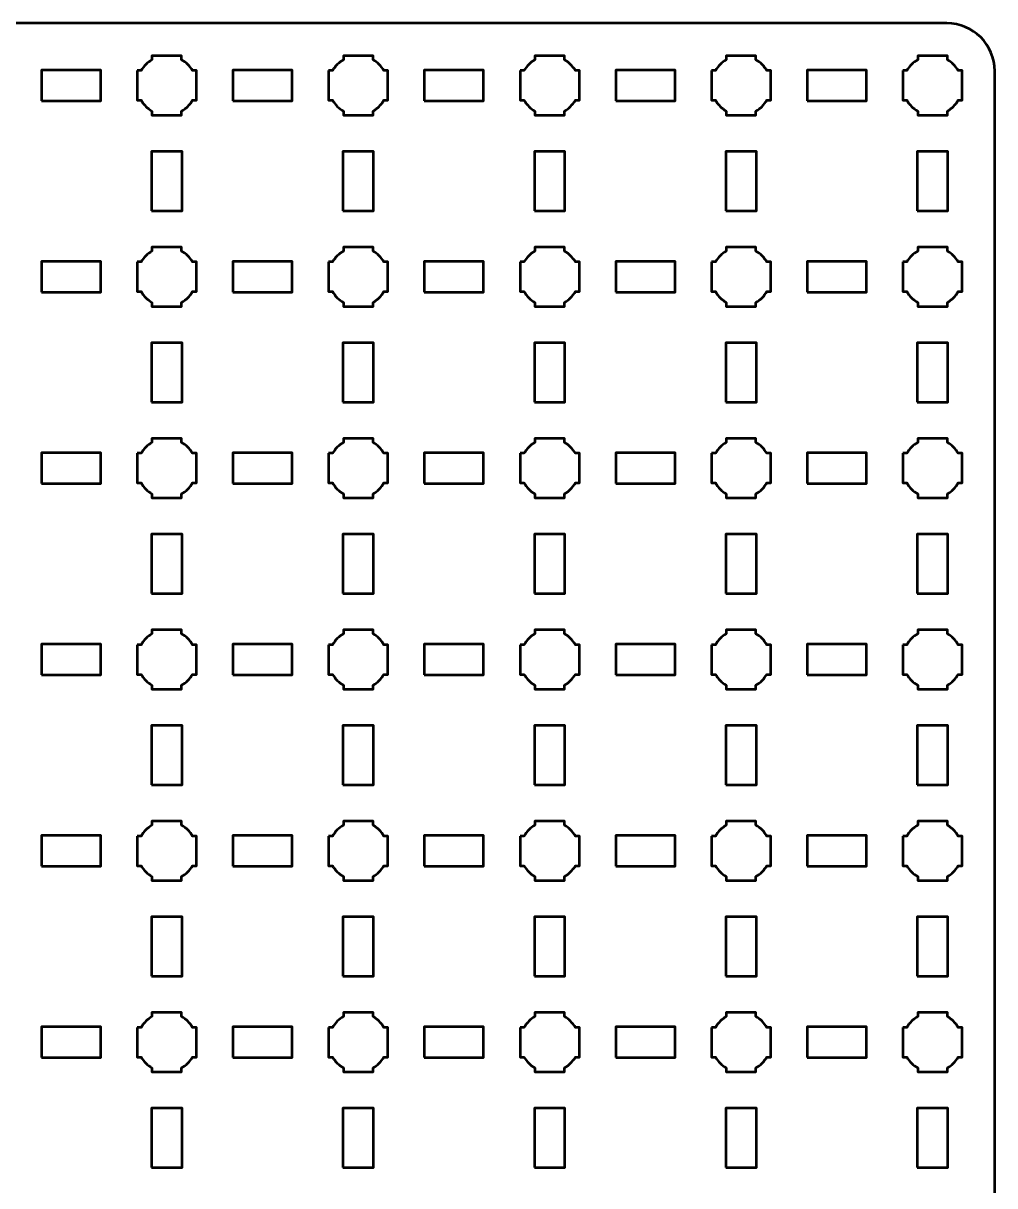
# Model space of a CAD drawing. Header units: centimetres. Extents: x -30.1 to 9.2, y -39.5 to 9.8.
# Drawn here: x -1 to 9.15, y -2.35 to 9.8 of the extents above; entities that cross this region are included whole.
import ezdxf

# ---------------------------------------------------------------- set-up
doc = ezdxf.new("R2010")
doc.units = ezdxf.units.CM
doc.header["$MEASUREMENT"] = 0
doc.layers.add('Layer 1', color=7, linetype='Continuous')

msp = doc.modelspace()

# ---------------------------------------------------------------- linework, layer by layer
at = {"layer": 'Layer 1', "color": 250, "lineweight": 53}
for points in [[(-0.81, 8.99), (-0.19, 8.99), (-0.19, 9.31), (-0.81, 9.31), (-0.81, 8.99)], [(1.19, 8.99), (1.81, 8.99), (1.81, 9.31), (1.19, 9.31), (1.19, 8.99)], [(3.19, 8.99), (3.81, 8.99), (3.81, 9.31), (3.19, 9.31), (3.19, 8.99)], [(5.19, 8.99), (5.81, 8.99), (5.81, 9.31), (5.19, 9.31), (5.19, 8.99)], [(7.19, 8.99), (7.81, 8.99), (7.81, 9.31), (7.19, 9.31), (7.19, 8.99)], [(0.34, 7.84), (0.66, 7.84), (0.66, 8.46), (0.34, 8.46), (0.34, 7.84)], [(2.34, 7.84), (2.66, 7.84), (2.66, 8.46), (2.34, 8.46), (2.34, 7.84)], [(4.34, 7.84), (4.66, 7.84), (4.66, 8.46), (4.34, 8.46), (4.34, 7.84)], [(6.34, 7.84), (6.66, 7.84), (6.66, 8.46), (6.34, 8.46), (6.34, 7.84)], [(8.34, 7.84), (8.66, 7.84), (8.66, 8.46), (8.34, 8.46), (8.34, 7.84)], [(-0.81, 6.99), (-0.19, 6.99), (-0.19, 7.31), (-0.81, 7.31), (-0.81, 6.99)], [(1.19, 6.99), (1.81, 6.99), (1.81, 7.31), (1.19, 7.31), (1.19, 6.99)], [(3.19, 6.99), (3.81, 6.99), (3.81, 7.31), (3.19, 7.31), (3.19, 6.99)], [(5.19, 6.99), (5.81, 6.99), (5.81, 7.31), (5.19, 7.31), (5.19, 6.99)], [(7.19, 6.99), (7.81, 6.99), (7.81, 7.31), (7.19, 7.31), (7.19, 6.99)], [(0.34, 5.84), (0.66, 5.84), (0.66, 6.46), (0.34, 6.46), (0.34, 5.84)], [(2.34, 5.84), (2.66, 5.84), (2.66, 6.46), (2.34, 6.46), (2.34, 5.84)], [(4.34, 5.84), (4.66, 5.84), (4.66, 6.46), (4.34, 6.46), (4.34, 5.84)], [(6.34, 5.84), (6.66, 5.84), (6.66, 6.46), (6.34, 6.46), (6.34, 5.84)], [(8.34, 5.84), (8.66, 5.84), (8.66, 6.46), (8.34, 6.46), (8.34, 5.84)], [(-0.81, 4.99), (-0.19, 4.99), (-0.19, 5.31), (-0.81, 5.31), (-0.81, 4.99)], [(1.19, 4.99), (1.81, 4.99), (1.81, 5.31), (1.19, 5.31), (1.19, 4.99)], [(3.19, 4.99), (3.81, 4.99), (3.81, 5.31), (3.19, 5.31), (3.19, 4.99)], [(5.19, 4.99), (5.81, 4.99), (5.81, 5.31), (5.19, 5.31), (5.19, 4.99)], [(7.19, 4.99), (7.81, 4.99), (7.81, 5.31), (7.19, 5.31), (7.19, 4.99)], [(0.34, 3.84), (0.66, 3.84), (0.66, 4.46), (0.34, 4.46), (0.34, 3.84)], [(2.34, 3.84), (2.66, 3.84), (2.66, 4.46), (2.34, 4.46), (2.34, 3.84)], [(4.34, 3.84), (4.66, 3.84), (4.66, 4.46), (4.34, 4.46), (4.34, 3.84)], [(6.34, 3.84), (6.66, 3.84), (6.66, 4.46), (6.34, 4.46), (6.34, 3.84)], [(8.34, 3.84), (8.66, 3.84), (8.66, 4.46), (8.34, 4.46), (8.34, 3.84)], [(-0.81, 2.99), (-0.19, 2.99), (-0.19, 3.31), (-0.81, 3.31), (-0.81, 2.99)], [(1.19, 2.99), (1.81, 2.99), (1.81, 3.31), (1.19, 3.31), (1.19, 2.99)], [(3.19, 2.99), (3.81, 2.99), (3.81, 3.31), (3.19, 3.31), (3.19, 2.99)], [(5.19, 2.99), (5.81, 2.99), (5.81, 3.31), (5.19, 3.31), (5.19, 2.99)], [(7.19, 2.99), (7.81, 2.99), (7.81, 3.31), (7.19, 3.31), (7.19, 2.99)], [(0.34, 1.84), (0.66, 1.84), (0.66, 2.46), (0.34, 2.46), (0.34, 1.84)], [(2.34, 1.84), (2.66, 1.84), (2.66, 2.46), (2.34, 2.46), (2.34, 1.84)], [(4.34, 1.84), (4.66, 1.84), (4.66, 2.46), (4.34, 2.46), (4.34, 1.84)], [(6.34, 1.84), (6.66, 1.84), (6.66, 2.46), (6.34, 2.46), (6.34, 1.84)], [(8.34, 1.84), (8.66, 1.84), (8.66, 2.46), (8.34, 2.46), (8.34, 1.84)], [(-0.81, 0.99), (-0.19, 0.99), (-0.19, 1.31), (-0.81, 1.31), (-0.81, 0.99)], [(1.19, 0.99), (1.81, 0.99), (1.81, 1.31), (1.19, 1.31), (1.19, 0.99)], [(3.19, 0.99), (3.81, 0.99), (3.81, 1.31), (3.19, 1.31), (3.19, 0.99)], [(5.19, 0.99), (5.81, 0.99), (5.81, 1.31), (5.19, 1.31), (5.19, 0.99)], [(7.19, 0.99), (7.81, 0.99), (7.81, 1.31), (7.19, 1.31), (7.19, 0.99)], [(0.34, -0.16), (0.66, -0.16), (0.66, 0.46), (0.34, 0.46), (0.34, -0.16)], [(2.34, -0.16), (2.66, -0.16), (2.66, 0.46), (2.34, 0.46), (2.34, -0.16)], [(4.34, -0.16), (4.66, -0.16), (4.66, 0.46), (4.34, 0.46), (4.34, -0.16)], [(6.34, -0.16), (6.66, -0.16), (6.66, 0.46), (6.34, 0.46), (6.34, -0.16)], [(8.34, -0.16), (8.66, -0.16), (8.66, 0.46), (8.34, 0.46), (8.34, -0.16)], [(-0.81, -1.01), (-0.19, -1.01), (-0.19, -0.69), (-0.81, -0.69), (-0.81, -1.01)], [(1.19, -1.01), (1.81, -1.01), (1.81, -0.69), (1.19, -0.69), (1.19, -1.01)], [(3.19, -1.01), (3.81, -1.01), (3.81, -0.69), (3.19, -0.69), (3.19, -1.01)], [(5.19, -1.01), (5.81, -1.01), (5.81, -0.69), (5.19, -0.69), (5.19, -1.01)], [(7.19, -1.01), (7.81, -1.01), (7.81, -0.69), (7.19, -0.69), (7.19, -1.01)], [(0.34, -2.16), (0.66, -2.16), (0.66, -1.54), (0.34, -1.54), (0.34, -2.16)], [(2.34, -2.16), (2.66, -2.16), (2.66, -1.54), (2.34, -1.54), (2.34, -2.16)], [(4.34, -2.16), (4.66, -2.16), (4.66, -1.54), (4.34, -1.54), (4.34, -2.16)], [(6.34, -2.16), (6.66, -2.16), (6.66, -1.54), (6.34, -1.54), (6.34, -2.16)], [(8.34, -2.16), (8.66, -2.16), (8.66, -1.54), (8.34, -1.54), (8.34, -2.16)]]:
    msp.add_lwpolyline(points, close=True, dxfattribs=at)
msp.add_open_spline([(-30.15, -39), (-30.15, -39), (-30.15, 9.3), (-30.15, 9.3), (-30.15, 9.3), (-30.15, 9.57609), (-29.92609, 9.8), (-29.65, 9.8), (-29.65, 9.8), (-29.65, 9.8), (8.65, 9.8), (8.65, 9.8), (8.65, 9.8), (8.92609, 9.8), (9.15, 9.57609), (9.15, 9.3), (9.15, 9.3), (9.15, 9.3), (9.15, -39), (9.15, -39), (9.15, -39), (9.15, -39.27609), (8.92609, -39.5), (8.65, -39.5), (8.65, -39.5), (8.65, -39.5), (-29.65, -39.5), (-29.65, -39.5), (-29.65, -39.5), (-29.92609, -39.5), (-30.15, -39.27609), (-30.15, -39)], degree=3, knots=[0, 0, 0, 0, 0.125, 0.125, 0.125, 0.125, 0.25, 0.25, 0.25, 0.25, 0.375, 0.375, 0.375, 0.375, 0.5, 0.5, 0.5, 0.5, 0.625, 0.625, 0.625, 0.625, 0.75, 0.75, 0.75, 0.75, 0.875, 0.875, 0.875, 0.875, 1, 1, 1, 1], dxfattribs=at)
at = {"layer": 'Layer 1', "lineweight": 53}
for points in [[(0.19, 9.305), (0.19, 9.305), (0.23149, 9.305), (0.23149, 9.305), (0.23149, 9.305), (0.25872, 9.35205), (0.29795, 9.39128), (0.345, 9.41851), (0.345, 9.41851), (0.345, 9.41851), (0.345, 9.46), (0.345, 9.46), (0.345, 9.46), (0.345, 9.46), (0.5, 9.46), (0.5, 9.46), (0.5, 9.46), (0.5, 9.46), (0.655, 9.46), (0.655, 9.46), (0.655, 9.46), (0.655, 9.46), (0.655, 9.41851), (0.655, 9.41851), (0.655, 9.41851), (0.70205, 9.39128), (0.74128, 9.35205), (0.76851, 9.305), (0.76851, 9.305), (0.76851, 9.305), (0.81, 9.305), (0.81, 9.305), (0.81, 9.305), (0.81, 9.305), (0.81, 9.15), (0.81, 9.15), (0.81, 9.15), (0.81, 9.15), (0.81, 8.995), (0.81, 8.995), (0.81, 8.995), (0.81, 8.995), (0.76851, 8.995), (0.76851, 8.995), (0.76851, 8.995), (0.74128, 8.94795), (0.70205, 8.90872), (0.655, 8.88149), (0.655, 8.88149), (0.655, 8.88149), (0.655, 8.84), (0.655, 8.84), (0.655, 8.84), (0.655, 8.84), (0.5, 8.84), (0.5, 8.84), (0.5, 8.84), (0.5, 8.84), (0.345, 8.84), (0.345, 8.84), (0.345, 8.84), (0.345, 8.84), (0.345, 8.88149), (0.345, 8.88149), (0.345, 8.88149), (0.29795, 8.90872), (0.25872, 8.94795), (0.23149, 8.995), (0.23149, 8.995), (0.23149, 8.995), (0.19, 8.995), (0.19, 8.995), (0.19, 8.995), (0.19, 8.995), (0.19, 9.15), (0.19, 9.15), (0.19, 9.15), (0.19, 9.15), (0.19, 9.305), (0.19, 9.305)], [(2.19, 9.305), (2.19, 9.305), (2.23149, 9.305), (2.23149, 9.305), (2.23149, 9.305), (2.25872, 9.35205), (2.29795, 9.39128), (2.345, 9.41851), (2.345, 9.41851), (2.345, 9.41851), (2.345, 9.46), (2.345, 9.46), (2.345, 9.46), (2.345, 9.46), (2.5, 9.46), (2.5, 9.46), (2.5, 9.46), (2.5, 9.46), (2.655, 9.46), (2.655, 9.46), (2.655, 9.46), (2.655, 9.46), (2.655, 9.41851), (2.655, 9.41851), (2.655, 9.41851), (2.70205, 9.39128), (2.74128, 9.35205), (2.76851, 9.305), (2.76851, 9.305), (2.76851, 9.305), (2.81, 9.305), (2.81, 9.305), (2.81, 9.305), (2.81, 9.305), (2.81, 9.15), (2.81, 9.15), (2.81, 9.15), (2.81, 9.15), (2.81, 8.995), (2.81, 8.995), (2.81, 8.995), (2.81, 8.995), (2.76851, 8.995), (2.76851, 8.995), (2.76851, 8.995), (2.74128, 8.94795), (2.70205, 8.90872), (2.655, 8.88149), (2.655, 8.88149), (2.655, 8.88149), (2.655, 8.84), (2.655, 8.84), (2.655, 8.84), (2.655, 8.84), (2.5, 8.84), (2.5, 8.84), (2.5, 8.84), (2.5, 8.84), (2.345, 8.84), (2.345, 8.84), (2.345, 8.84), (2.345, 8.84), (2.345, 8.88149), (2.345, 8.88149), (2.345, 8.88149), (2.29795, 8.90872), (2.25872, 8.94795), (2.23149, 8.995), (2.23149, 8.995), (2.23149, 8.995), (2.19, 8.995), (2.19, 8.995), (2.19, 8.995), (2.19, 8.995), (2.19, 9.15), (2.19, 9.15), (2.19, 9.15), (2.19, 9.15), (2.19, 9.305), (2.19, 9.305)], [(4.19, 9.305), (4.19, 9.305), (4.23149, 9.305), (4.23149, 9.305), (4.23149, 9.305), (4.25872, 9.35205), (4.29795, 9.39128), (4.345, 9.41851), (4.345, 9.41851), (4.345, 9.41851), (4.345, 9.46), (4.345, 9.46), (4.345, 9.46), (4.345, 9.46), (4.5, 9.46), (4.5, 9.46), (4.5, 9.46), (4.5, 9.46), (4.655, 9.46), (4.655, 9.46), (4.655, 9.46), (4.655, 9.46), (4.655, 9.41851), (4.655, 9.41851), (4.655, 9.41851), (4.70205, 9.39128), (4.74128, 9.35205), (4.76851, 9.305), (4.76851, 9.305), (4.76851, 9.305), (4.81, 9.305), (4.81, 9.305), (4.81, 9.305), (4.81, 9.305), (4.81, 9.15), (4.81, 9.15), (4.81, 9.15), (4.81, 9.15), (4.81, 8.995), (4.81, 8.995), (4.81, 8.995), (4.81, 8.995), (4.76851, 8.995), (4.76851, 8.995), (4.76851, 8.995), (4.74128, 8.94795), (4.70205, 8.90872), (4.655, 8.88149), (4.655, 8.88149), (4.655, 8.88149), (4.655, 8.84), (4.655, 8.84), (4.655, 8.84), (4.655, 8.84), (4.5, 8.84), (4.5, 8.84), (4.5, 8.84), (4.5, 8.84), (4.345, 8.84), (4.345, 8.84), (4.345, 8.84), (4.345, 8.84), (4.345, 8.88149), (4.345, 8.88149), (4.345, 8.88149), (4.29795, 8.90872), (4.25872, 8.94795), (4.23149, 8.995), (4.23149, 8.995), (4.23149, 8.995), (4.19, 8.995), (4.19, 8.995), (4.19, 8.995), (4.19, 8.995), (4.19, 9.15), (4.19, 9.15), (4.19, 9.15), (4.19, 9.15), (4.19, 9.305), (4.19, 9.305)], [(6.19, 9.305), (6.19, 9.305), (6.23149, 9.305), (6.23149, 9.305), (6.23149, 9.305), (6.25872, 9.35205), (6.29795, 9.39128), (6.345, 9.41851), (6.345, 9.41851), (6.345, 9.41851), (6.345, 9.46), (6.345, 9.46), (6.345, 9.46), (6.345, 9.46), (6.5, 9.46), (6.5, 9.46), (6.5, 9.46), (6.5, 9.46), (6.655, 9.46), (6.655, 9.46), (6.655, 9.46), (6.655, 9.46), (6.655, 9.41851), (6.655, 9.41851), (6.655, 9.41851), (6.70205, 9.39128), (6.74128, 9.35205), (6.76851, 9.305), (6.76851, 9.305), (6.76851, 9.305), (6.81, 9.305), (6.81, 9.305), (6.81, 9.305), (6.81, 9.305), (6.81, 9.15), (6.81, 9.15), (6.81, 9.15), (6.81, 9.15), (6.81, 8.995), (6.81, 8.995), (6.81, 8.995), (6.81, 8.995), (6.76851, 8.995), (6.76851, 8.995), (6.76851, 8.995), (6.74128, 8.94795), (6.70205, 8.90872), (6.655, 8.88149), (6.655, 8.88149), (6.655, 8.88149), (6.655, 8.84), (6.655, 8.84), (6.655, 8.84), (6.655, 8.84), (6.5, 8.84), (6.5, 8.84), (6.5, 8.84), (6.5, 8.84), (6.345, 8.84), (6.345, 8.84), (6.345, 8.84), (6.345, 8.84), (6.345, 8.88149), (6.345, 8.88149), (6.345, 8.88149), (6.29795, 8.90872), (6.25872, 8.94795), (6.23149, 8.995), (6.23149, 8.995), (6.23149, 8.995), (6.19, 8.995), (6.19, 8.995), (6.19, 8.995), (6.19, 8.995), (6.19, 9.15), (6.19, 9.15), (6.19, 9.15), (6.19, 9.15), (6.19, 9.305), (6.19, 9.305)], [(8.19, 9.305), (8.19, 9.305), (8.23149, 9.305), (8.23149, 9.305), (8.23149, 9.305), (8.25872, 9.35205), (8.29795, 9.39128), (8.345, 9.41851), (8.345, 9.41851), (8.345, 9.41851), (8.345, 9.46), (8.345, 9.46), (8.345, 9.46), (8.345, 9.46), (8.5, 9.46), (8.5, 9.46), (8.5, 9.46), (8.5, 9.46), (8.655, 9.46), (8.655, 9.46), (8.655, 9.46), (8.655, 9.46), (8.655, 9.41851), (8.655, 9.41851), (8.655, 9.41851), (8.70205, 9.39128), (8.74128, 9.35205), (8.76851, 9.305), (8.76851, 9.305), (8.76851, 9.305), (8.81, 9.305), (8.81, 9.305), (8.81, 9.305), (8.81, 9.305), (8.81, 9.15), (8.81, 9.15), (8.81, 9.15), (8.81, 9.15), (8.81, 8.995), (8.81, 8.995), (8.81, 8.995), (8.81, 8.995), (8.76851, 8.995), (8.76851, 8.995), (8.76851, 8.995), (8.74128, 8.94795), (8.70205, 8.90872), (8.655, 8.88149), (8.655, 8.88149), (8.655, 8.88149), (8.655, 8.84), (8.655, 8.84), (8.655, 8.84), (8.655, 8.84), (8.5, 8.84), (8.5, 8.84), (8.5, 8.84), (8.5, 8.84), (8.345, 8.84), (8.345, 8.84), (8.345, 8.84), (8.345, 8.84), (8.345, 8.88149), (8.345, 8.88149), (8.345, 8.88149), (8.29795, 8.90872), (8.25872, 8.94795), (8.23149, 8.995), (8.23149, 8.995), (8.23149, 8.995), (8.19, 8.995), (8.19, 8.995), (8.19, 8.995), (8.19, 8.995), (8.19, 9.15), (8.19, 9.15), (8.19, 9.15), (8.19, 9.15), (8.19, 9.305), (8.19, 9.305)], [(0.19, 7.305), (0.19, 7.305), (0.23149, 7.305), (0.23149, 7.305), (0.23149, 7.305), (0.25872, 7.35205), (0.29795, 7.39128), (0.345, 7.41851), (0.345, 7.41851), (0.345, 7.41851), (0.345, 7.46), (0.345, 7.46), (0.345, 7.46), (0.345, 7.46), (0.5, 7.46), (0.5, 7.46), (0.5, 7.46), (0.5, 7.46), (0.655, 7.46), (0.655, 7.46), (0.655, 7.46), (0.655, 7.46), (0.655, 7.41851), (0.655, 7.41851), (0.655, 7.41851), (0.70205, 7.39128), (0.74128, 7.35205), (0.76851, 7.305), (0.76851, 7.305), (0.76851, 7.305), (0.81, 7.305), (0.81, 7.305), (0.81, 7.305), (0.81, 7.305), (0.81, 7.15), (0.81, 7.15), (0.81, 7.15), (0.81, 7.15), (0.81, 6.995), (0.81, 6.995), (0.81, 6.995), (0.81, 6.995), (0.76851, 6.995), (0.76851, 6.995), (0.76851, 6.995), (0.74128, 6.94795), (0.70205, 6.90872), (0.655, 6.88149), (0.655, 6.88149), (0.655, 6.88149), (0.655, 6.84), (0.655, 6.84), (0.655, 6.84), (0.655, 6.84), (0.5, 6.84), (0.5, 6.84), (0.5, 6.84), (0.5, 6.84), (0.345, 6.84), (0.345, 6.84), (0.345, 6.84), (0.345, 6.84), (0.345, 6.88149), (0.345, 6.88149), (0.345, 6.88149), (0.29795, 6.90872), (0.25872, 6.94795), (0.23149, 6.995), (0.23149, 6.995), (0.23149, 6.995), (0.19, 6.995), (0.19, 6.995), (0.19, 6.995), (0.19, 6.995), (0.19, 7.15), (0.19, 7.15), (0.19, 7.15), (0.19, 7.15), (0.19, 7.305), (0.19, 7.305)], [(2.19, 7.305), (2.19, 7.305), (2.23149, 7.305), (2.23149, 7.305), (2.23149, 7.305), (2.25872, 7.35205), (2.29795, 7.39128), (2.345, 7.41851), (2.345, 7.41851), (2.345, 7.41851), (2.345, 7.46), (2.345, 7.46), (2.345, 7.46), (2.345, 7.46), (2.5, 7.46), (2.5, 7.46), (2.5, 7.46), (2.5, 7.46), (2.655, 7.46), (2.655, 7.46), (2.655, 7.46), (2.655, 7.46), (2.655, 7.41851), (2.655, 7.41851), (2.655, 7.41851), (2.70205, 7.39128), (2.74128, 7.35205), (2.76851, 7.305), (2.76851, 7.305), (2.76851, 7.305), (2.81, 7.305), (2.81, 7.305), (2.81, 7.305), (2.81, 7.305), (2.81, 7.15), (2.81, 7.15), (2.81, 7.15), (2.81, 7.15), (2.81, 6.995), (2.81, 6.995), (2.81, 6.995), (2.81, 6.995), (2.76851, 6.995), (2.76851, 6.995), (2.76851, 6.995), (2.74128, 6.94795), (2.70205, 6.90872), (2.655, 6.88149), (2.655, 6.88149), (2.655, 6.88149), (2.655, 6.84), (2.655, 6.84), (2.655, 6.84), (2.655, 6.84), (2.5, 6.84), (2.5, 6.84), (2.5, 6.84), (2.5, 6.84), (2.345, 6.84), (2.345, 6.84), (2.345, 6.84), (2.345, 6.84), (2.345, 6.88149), (2.345, 6.88149), (2.345, 6.88149), (2.29795, 6.90872), (2.25872, 6.94795), (2.23149, 6.995), (2.23149, 6.995), (2.23149, 6.995), (2.19, 6.995), (2.19, 6.995), (2.19, 6.995), (2.19, 6.995), (2.19, 7.15), (2.19, 7.15), (2.19, 7.15), (2.19, 7.15), (2.19, 7.305), (2.19, 7.305)], [(4.19, 7.305), (4.19, 7.305), (4.23149, 7.305), (4.23149, 7.305), (4.23149, 7.305), (4.25872, 7.35205), (4.29795, 7.39128), (4.345, 7.41851), (4.345, 7.41851), (4.345, 7.41851), (4.345, 7.46), (4.345, 7.46), (4.345, 7.46), (4.345, 7.46), (4.5, 7.46), (4.5, 7.46), (4.5, 7.46), (4.5, 7.46), (4.655, 7.46), (4.655, 7.46), (4.655, 7.46), (4.655, 7.46), (4.655, 7.41851), (4.655, 7.41851), (4.655, 7.41851), (4.70205, 7.39128), (4.74128, 7.35205), (4.76851, 7.305), (4.76851, 7.305), (4.76851, 7.305), (4.81, 7.305), (4.81, 7.305), (4.81, 7.305), (4.81, 7.305), (4.81, 7.15), (4.81, 7.15), (4.81, 7.15), (4.81, 7.15), (4.81, 6.995), (4.81, 6.995), (4.81, 6.995), (4.81, 6.995), (4.76851, 6.995), (4.76851, 6.995), (4.76851, 6.995), (4.74128, 6.94795), (4.70205, 6.90872), (4.655, 6.88149), (4.655, 6.88149), (4.655, 6.88149), (4.655, 6.84), (4.655, 6.84), (4.655, 6.84), (4.655, 6.84), (4.5, 6.84), (4.5, 6.84), (4.5, 6.84), (4.5, 6.84), (4.345, 6.84), (4.345, 6.84), (4.345, 6.84), (4.345, 6.84), (4.345, 6.88149), (4.345, 6.88149), (4.345, 6.88149), (4.29795, 6.90872), (4.25872, 6.94795), (4.23149, 6.995), (4.23149, 6.995), (4.23149, 6.995), (4.19, 6.995), (4.19, 6.995), (4.19, 6.995), (4.19, 6.995), (4.19, 7.15), (4.19, 7.15), (4.19, 7.15), (4.19, 7.15), (4.19, 7.305), (4.19, 7.305)], [(6.19, 7.305), (6.19, 7.305), (6.23149, 7.305), (6.23149, 7.305), (6.23149, 7.305), (6.25872, 7.35205), (6.29795, 7.39128), (6.345, 7.41851), (6.345, 7.41851), (6.345, 7.41851), (6.345, 7.46), (6.345, 7.46), (6.345, 7.46), (6.345, 7.46), (6.5, 7.46), (6.5, 7.46), (6.5, 7.46), (6.5, 7.46), (6.655, 7.46), (6.655, 7.46), (6.655, 7.46), (6.655, 7.46), (6.655, 7.41851), (6.655, 7.41851), (6.655, 7.41851), (6.70205, 7.39128), (6.74128, 7.35205), (6.76851, 7.305), (6.76851, 7.305), (6.76851, 7.305), (6.81, 7.305), (6.81, 7.305), (6.81, 7.305), (6.81, 7.305), (6.81, 7.15), (6.81, 7.15), (6.81, 7.15), (6.81, 7.15), (6.81, 6.995), (6.81, 6.995), (6.81, 6.995), (6.81, 6.995), (6.76851, 6.995), (6.76851, 6.995), (6.76851, 6.995), (6.74128, 6.94795), (6.70205, 6.90872), (6.655, 6.88149), (6.655, 6.88149), (6.655, 6.88149), (6.655, 6.84), (6.655, 6.84), (6.655, 6.84), (6.655, 6.84), (6.5, 6.84), (6.5, 6.84), (6.5, 6.84), (6.5, 6.84), (6.345, 6.84), (6.345, 6.84), (6.345, 6.84), (6.345, 6.84), (6.345, 6.88149), (6.345, 6.88149), (6.345, 6.88149), (6.29795, 6.90872), (6.25872, 6.94795), (6.23149, 6.995), (6.23149, 6.995), (6.23149, 6.995), (6.19, 6.995), (6.19, 6.995), (6.19, 6.995), (6.19, 6.995), (6.19, 7.15), (6.19, 7.15), (6.19, 7.15), (6.19, 7.15), (6.19, 7.305), (6.19, 7.305)], [(8.19, 7.305), (8.19, 7.305), (8.23149, 7.305), (8.23149, 7.305), (8.23149, 7.305), (8.25872, 7.35205), (8.29795, 7.39128), (8.345, 7.41851), (8.345, 7.41851), (8.345, 7.41851), (8.345, 7.46), (8.345, 7.46), (8.345, 7.46), (8.345, 7.46), (8.5, 7.46), (8.5, 7.46), (8.5, 7.46), (8.5, 7.46), (8.655, 7.46), (8.655, 7.46), (8.655, 7.46), (8.655, 7.46), (8.655, 7.41851), (8.655, 7.41851), (8.655, 7.41851), (8.70205, 7.39128), (8.74128, 7.35205), (8.76851, 7.305), (8.76851, 7.305), (8.76851, 7.305), (8.81, 7.305), (8.81, 7.305), (8.81, 7.305), (8.81, 7.305), (8.81, 7.15), (8.81, 7.15), (8.81, 7.15), (8.81, 7.15), (8.81, 6.995), (8.81, 6.995), (8.81, 6.995), (8.81, 6.995), (8.76851, 6.995), (8.76851, 6.995), (8.76851, 6.995), (8.74128, 6.94795), (8.70205, 6.90872), (8.655, 6.88149), (8.655, 6.88149), (8.655, 6.88149), (8.655, 6.84), (8.655, 6.84), (8.655, 6.84), (8.655, 6.84), (8.5, 6.84), (8.5, 6.84), (8.5, 6.84), (8.5, 6.84), (8.345, 6.84), (8.345, 6.84), (8.345, 6.84), (8.345, 6.84), (8.345, 6.88149), (8.345, 6.88149), (8.345, 6.88149), (8.29795, 6.90872), (8.25872, 6.94795), (8.23149, 6.995), (8.23149, 6.995), (8.23149, 6.995), (8.19, 6.995), (8.19, 6.995), (8.19, 6.995), (8.19, 6.995), (8.19, 7.15), (8.19, 7.15), (8.19, 7.15), (8.19, 7.15), (8.19, 7.305), (8.19, 7.305)], [(0.19, 5.305), (0.19, 5.305), (0.23149, 5.305), (0.23149, 5.305), (0.23149, 5.305), (0.25872, 5.35205), (0.29795, 5.39128), (0.345, 5.41851), (0.345, 5.41851), (0.345, 5.41851), (0.345, 5.46), (0.345, 5.46), (0.345, 5.46), (0.345, 5.46), (0.5, 5.46), (0.5, 5.46), (0.5, 5.46), (0.5, 5.46), (0.655, 5.46), (0.655, 5.46), (0.655, 5.46), (0.655, 5.46), (0.655, 5.41851), (0.655, 5.41851), (0.655, 5.41851), (0.70205, 5.39128), (0.74128, 5.35205), (0.76851, 5.305), (0.76851, 5.305), (0.76851, 5.305), (0.81, 5.305), (0.81, 5.305), (0.81, 5.305), (0.81, 5.305), (0.81, 5.15), (0.81, 5.15), (0.81, 5.15), (0.81, 5.15), (0.81, 4.995), (0.81, 4.995), (0.81, 4.995), (0.81, 4.995), (0.76851, 4.995), (0.76851, 4.995), (0.76851, 4.995), (0.74128, 4.94795), (0.70205, 4.90872), (0.655, 4.88149), (0.655, 4.88149), (0.655, 4.88149), (0.655, 4.84), (0.655, 4.84), (0.655, 4.84), (0.655, 4.84), (0.5, 4.84), (0.5, 4.84), (0.5, 4.84), (0.5, 4.84), (0.345, 4.84), (0.345, 4.84), (0.345, 4.84), (0.345, 4.84), (0.345, 4.88149), (0.345, 4.88149), (0.345, 4.88149), (0.29795, 4.90872), (0.25872, 4.94795), (0.23149, 4.995), (0.23149, 4.995), (0.23149, 4.995), (0.19, 4.995), (0.19, 4.995), (0.19, 4.995), (0.19, 4.995), (0.19, 5.15), (0.19, 5.15), (0.19, 5.15), (0.19, 5.15), (0.19, 5.305), (0.19, 5.305)], [(2.19, 5.305), (2.19, 5.305), (2.23149, 5.305), (2.23149, 5.305), (2.23149, 5.305), (2.25872, 5.35205), (2.29795, 5.39128), (2.345, 5.41851), (2.345, 5.41851), (2.345, 5.41851), (2.345, 5.46), (2.345, 5.46), (2.345, 5.46), (2.345, 5.46), (2.5, 5.46), (2.5, 5.46), (2.5, 5.46), (2.5, 5.46), (2.655, 5.46), (2.655, 5.46), (2.655, 5.46), (2.655, 5.46), (2.655, 5.41851), (2.655, 5.41851), (2.655, 5.41851), (2.70205, 5.39128), (2.74128, 5.35205), (2.76851, 5.305), (2.76851, 5.305), (2.76851, 5.305), (2.81, 5.305), (2.81, 5.305), (2.81, 5.305), (2.81, 5.305), (2.81, 5.15), (2.81, 5.15), (2.81, 5.15), (2.81, 5.15), (2.81, 4.995), (2.81, 4.995), (2.81, 4.995), (2.81, 4.995), (2.76851, 4.995), (2.76851, 4.995), (2.76851, 4.995), (2.74128, 4.94795), (2.70205, 4.90872), (2.655, 4.88149), (2.655, 4.88149), (2.655, 4.88149), (2.655, 4.84), (2.655, 4.84), (2.655, 4.84), (2.655, 4.84), (2.5, 4.84), (2.5, 4.84), (2.5, 4.84), (2.5, 4.84), (2.345, 4.84), (2.345, 4.84), (2.345, 4.84), (2.345, 4.84), (2.345, 4.88149), (2.345, 4.88149), (2.345, 4.88149), (2.29795, 4.90872), (2.25872, 4.94795), (2.23149, 4.995), (2.23149, 4.995), (2.23149, 4.995), (2.19, 4.995), (2.19, 4.995), (2.19, 4.995), (2.19, 4.995), (2.19, 5.15), (2.19, 5.15), (2.19, 5.15), (2.19, 5.15), (2.19, 5.305), (2.19, 5.305)], [(4.19, 5.305), (4.19, 5.305), (4.23149, 5.305), (4.23149, 5.305), (4.23149, 5.305), (4.25872, 5.35205), (4.29795, 5.39128), (4.345, 5.41851), (4.345, 5.41851), (4.345, 5.41851), (4.345, 5.46), (4.345, 5.46), (4.345, 5.46), (4.345, 5.46), (4.5, 5.46), (4.5, 5.46), (4.5, 5.46), (4.5, 5.46), (4.655, 5.46), (4.655, 5.46), (4.655, 5.46), (4.655, 5.46), (4.655, 5.41851), (4.655, 5.41851), (4.655, 5.41851), (4.70205, 5.39128), (4.74128, 5.35205), (4.76851, 5.305), (4.76851, 5.305), (4.76851, 5.305), (4.81, 5.305), (4.81, 5.305), (4.81, 5.305), (4.81, 5.305), (4.81, 5.15), (4.81, 5.15), (4.81, 5.15), (4.81, 5.15), (4.81, 4.995), (4.81, 4.995), (4.81, 4.995), (4.81, 4.995), (4.76851, 4.995), (4.76851, 4.995), (4.76851, 4.995), (4.74128, 4.94795), (4.70205, 4.90872), (4.655, 4.88149), (4.655, 4.88149), (4.655, 4.88149), (4.655, 4.84), (4.655, 4.84), (4.655, 4.84), (4.655, 4.84), (4.5, 4.84), (4.5, 4.84), (4.5, 4.84), (4.5, 4.84), (4.345, 4.84), (4.345, 4.84), (4.345, 4.84), (4.345, 4.84), (4.345, 4.88149), (4.345, 4.88149), (4.345, 4.88149), (4.29795, 4.90872), (4.25872, 4.94795), (4.23149, 4.995), (4.23149, 4.995), (4.23149, 4.995), (4.19, 4.995), (4.19, 4.995), (4.19, 4.995), (4.19, 4.995), (4.19, 5.15), (4.19, 5.15), (4.19, 5.15), (4.19, 5.15), (4.19, 5.305), (4.19, 5.305)], [(6.19, 5.305), (6.19, 5.305), (6.23149, 5.305), (6.23149, 5.305), (6.23149, 5.305), (6.25872, 5.35205), (6.29795, 5.39128), (6.345, 5.41851), (6.345, 5.41851), (6.345, 5.41851), (6.345, 5.46), (6.345, 5.46), (6.345, 5.46), (6.345, 5.46), (6.5, 5.46), (6.5, 5.46), (6.5, 5.46), (6.5, 5.46), (6.655, 5.46), (6.655, 5.46), (6.655, 5.46), (6.655, 5.46), (6.655, 5.41851), (6.655, 5.41851), (6.655, 5.41851), (6.70205, 5.39128), (6.74128, 5.35205), (6.76851, 5.305), (6.76851, 5.305), (6.76851, 5.305), (6.81, 5.305), (6.81, 5.305), (6.81, 5.305), (6.81, 5.305), (6.81, 5.15), (6.81, 5.15), (6.81, 5.15), (6.81, 5.15), (6.81, 4.995), (6.81, 4.995), (6.81, 4.995), (6.81, 4.995), (6.76851, 4.995), (6.76851, 4.995), (6.76851, 4.995), (6.74128, 4.94795), (6.70205, 4.90872), (6.655, 4.88149), (6.655, 4.88149), (6.655, 4.88149), (6.655, 4.84), (6.655, 4.84), (6.655, 4.84), (6.655, 4.84), (6.5, 4.84), (6.5, 4.84), (6.5, 4.84), (6.5, 4.84), (6.345, 4.84), (6.345, 4.84), (6.345, 4.84), (6.345, 4.84), (6.345, 4.88149), (6.345, 4.88149), (6.345, 4.88149), (6.29795, 4.90872), (6.25872, 4.94795), (6.23149, 4.995), (6.23149, 4.995), (6.23149, 4.995), (6.19, 4.995), (6.19, 4.995), (6.19, 4.995), (6.19, 4.995), (6.19, 5.15), (6.19, 5.15), (6.19, 5.15), (6.19, 5.15), (6.19, 5.305), (6.19, 5.305)], [(8.19, 5.305), (8.19, 5.305), (8.23149, 5.305), (8.23149, 5.305), (8.23149, 5.305), (8.25872, 5.35205), (8.29795, 5.39128), (8.345, 5.41851), (8.345, 5.41851), (8.345, 5.41851), (8.345, 5.46), (8.345, 5.46), (8.345, 5.46), (8.345, 5.46), (8.5, 5.46), (8.5, 5.46), (8.5, 5.46), (8.5, 5.46), (8.655, 5.46), (8.655, 5.46), (8.655, 5.46), (8.655, 5.46), (8.655, 5.41851), (8.655, 5.41851), (8.655, 5.41851), (8.70205, 5.39128), (8.74128, 5.35205), (8.76851, 5.305), (8.76851, 5.305), (8.76851, 5.305), (8.81, 5.305), (8.81, 5.305), (8.81, 5.305), (8.81, 5.305), (8.81, 5.15), (8.81, 5.15), (8.81, 5.15), (8.81, 5.15), (8.81, 4.995), (8.81, 4.995), (8.81, 4.995), (8.81, 4.995), (8.76851, 4.995), (8.76851, 4.995), (8.76851, 4.995), (8.74128, 4.94795), (8.70205, 4.90872), (8.655, 4.88149), (8.655, 4.88149), (8.655, 4.88149), (8.655, 4.84), (8.655, 4.84), (8.655, 4.84), (8.655, 4.84), (8.5, 4.84), (8.5, 4.84), (8.5, 4.84), (8.5, 4.84), (8.345, 4.84), (8.345, 4.84), (8.345, 4.84), (8.345, 4.84), (8.345, 4.88149), (8.345, 4.88149), (8.345, 4.88149), (8.29795, 4.90872), (8.25872, 4.94795), (8.23149, 4.995), (8.23149, 4.995), (8.23149, 4.995), (8.19, 4.995), (8.19, 4.995), (8.19, 4.995), (8.19, 4.995), (8.19, 5.15), (8.19, 5.15), (8.19, 5.15), (8.19, 5.15), (8.19, 5.305), (8.19, 5.305)], [(0.19, 3.305), (0.19, 3.305), (0.23149, 3.305), (0.23149, 3.305), (0.23149, 3.305), (0.25872, 3.35205), (0.29795, 3.39128), (0.345, 3.41851), (0.345, 3.41851), (0.345, 3.41851), (0.345, 3.46), (0.345, 3.46), (0.345, 3.46), (0.345, 3.46), (0.5, 3.46), (0.5, 3.46), (0.5, 3.46), (0.5, 3.46), (0.655, 3.46), (0.655, 3.46), (0.655, 3.46), (0.655, 3.46), (0.655, 3.41851), (0.655, 3.41851), (0.655, 3.41851), (0.70205, 3.39128), (0.74128, 3.35205), (0.76851, 3.305), (0.76851, 3.305), (0.76851, 3.305), (0.81, 3.305), (0.81, 3.305), (0.81, 3.305), (0.81, 3.305), (0.81, 3.15), (0.81, 3.15), (0.81, 3.15), (0.81, 3.15), (0.81, 2.995), (0.81, 2.995), (0.81, 2.995), (0.81, 2.995), (0.76851, 2.995), (0.76851, 2.995), (0.76851, 2.995), (0.74128, 2.94795), (0.70205, 2.90872), (0.655, 2.88149), (0.655, 2.88149), (0.655, 2.88149), (0.655, 2.84), (0.655, 2.84), (0.655, 2.84), (0.655, 2.84), (0.5, 2.84), (0.5, 2.84), (0.5, 2.84), (0.5, 2.84), (0.345, 2.84), (0.345, 2.84), (0.345, 2.84), (0.345, 2.84), (0.345, 2.88149), (0.345, 2.88149), (0.345, 2.88149), (0.29795, 2.90872), (0.25872, 2.94795), (0.23149, 2.995), (0.23149, 2.995), (0.23149, 2.995), (0.19, 2.995), (0.19, 2.995), (0.19, 2.995), (0.19, 2.995), (0.19, 3.15), (0.19, 3.15), (0.19, 3.15), (0.19, 3.15), (0.19, 3.305), (0.19, 3.305)], [(2.19, 3.305), (2.19, 3.305), (2.23149, 3.305), (2.23149, 3.305), (2.23149, 3.305), (2.25872, 3.35205), (2.29795, 3.39128), (2.345, 3.41851), (2.345, 3.41851), (2.345, 3.41851), (2.345, 3.46), (2.345, 3.46), (2.345, 3.46), (2.345, 3.46), (2.5, 3.46), (2.5, 3.46), (2.5, 3.46), (2.5, 3.46), (2.655, 3.46), (2.655, 3.46), (2.655, 3.46), (2.655, 3.46), (2.655, 3.41851), (2.655, 3.41851), (2.655, 3.41851), (2.70205, 3.39128), (2.74128, 3.35205), (2.76851, 3.305), (2.76851, 3.305), (2.76851, 3.305), (2.81, 3.305), (2.81, 3.305), (2.81, 3.305), (2.81, 3.305), (2.81, 3.15), (2.81, 3.15), (2.81, 3.15), (2.81, 3.15), (2.81, 2.995), (2.81, 2.995), (2.81, 2.995), (2.81, 2.995), (2.76851, 2.995), (2.76851, 2.995), (2.76851, 2.995), (2.74128, 2.94795), (2.70205, 2.90872), (2.655, 2.88149), (2.655, 2.88149), (2.655, 2.88149), (2.655, 2.84), (2.655, 2.84), (2.655, 2.84), (2.655, 2.84), (2.5, 2.84), (2.5, 2.84), (2.5, 2.84), (2.5, 2.84), (2.345, 2.84), (2.345, 2.84), (2.345, 2.84), (2.345, 2.84), (2.345, 2.88149), (2.345, 2.88149), (2.345, 2.88149), (2.29795, 2.90872), (2.25872, 2.94795), (2.23149, 2.995), (2.23149, 2.995), (2.23149, 2.995), (2.19, 2.995), (2.19, 2.995), (2.19, 2.995), (2.19, 2.995), (2.19, 3.15), (2.19, 3.15), (2.19, 3.15), (2.19, 3.15), (2.19, 3.305), (2.19, 3.305)], [(4.19, 3.305), (4.19, 3.305), (4.23149, 3.305), (4.23149, 3.305), (4.23149, 3.305), (4.25872, 3.35205), (4.29795, 3.39128), (4.345, 3.41851), (4.345, 3.41851), (4.345, 3.41851), (4.345, 3.46), (4.345, 3.46), (4.345, 3.46), (4.345, 3.46), (4.5, 3.46), (4.5, 3.46), (4.5, 3.46), (4.5, 3.46), (4.655, 3.46), (4.655, 3.46), (4.655, 3.46), (4.655, 3.46), (4.655, 3.41851), (4.655, 3.41851), (4.655, 3.41851), (4.70205, 3.39128), (4.74128, 3.35205), (4.76851, 3.305), (4.76851, 3.305), (4.76851, 3.305), (4.81, 3.305), (4.81, 3.305), (4.81, 3.305), (4.81, 3.305), (4.81, 3.15), (4.81, 3.15), (4.81, 3.15), (4.81, 3.15), (4.81, 2.995), (4.81, 2.995), (4.81, 2.995), (4.81, 2.995), (4.76851, 2.995), (4.76851, 2.995), (4.76851, 2.995), (4.74128, 2.94795), (4.70205, 2.90872), (4.655, 2.88149), (4.655, 2.88149), (4.655, 2.88149), (4.655, 2.84), (4.655, 2.84), (4.655, 2.84), (4.655, 2.84), (4.5, 2.84), (4.5, 2.84), (4.5, 2.84), (4.5, 2.84), (4.345, 2.84), (4.345, 2.84), (4.345, 2.84), (4.345, 2.84), (4.345, 2.88149), (4.345, 2.88149), (4.345, 2.88149), (4.29795, 2.90872), (4.25872, 2.94795), (4.23149, 2.995), (4.23149, 2.995), (4.23149, 2.995), (4.19, 2.995), (4.19, 2.995), (4.19, 2.995), (4.19, 2.995), (4.19, 3.15), (4.19, 3.15), (4.19, 3.15), (4.19, 3.15), (4.19, 3.305), (4.19, 3.305)], [(6.19, 3.305), (6.19, 3.305), (6.23149, 3.305), (6.23149, 3.305), (6.23149, 3.305), (6.25872, 3.35205), (6.29795, 3.39128), (6.345, 3.41851), (6.345, 3.41851), (6.345, 3.41851), (6.345, 3.46), (6.345, 3.46), (6.345, 3.46), (6.345, 3.46), (6.5, 3.46), (6.5, 3.46), (6.5, 3.46), (6.5, 3.46), (6.655, 3.46), (6.655, 3.46), (6.655, 3.46), (6.655, 3.46), (6.655, 3.41851), (6.655, 3.41851), (6.655, 3.41851), (6.70205, 3.39128), (6.74128, 3.35205), (6.76851, 3.305), (6.76851, 3.305), (6.76851, 3.305), (6.81, 3.305), (6.81, 3.305), (6.81, 3.305), (6.81, 3.305), (6.81, 3.15), (6.81, 3.15), (6.81, 3.15), (6.81, 3.15), (6.81, 2.995), (6.81, 2.995), (6.81, 2.995), (6.81, 2.995), (6.76851, 2.995), (6.76851, 2.995), (6.76851, 2.995), (6.74128, 2.94795), (6.70205, 2.90872), (6.655, 2.88149), (6.655, 2.88149), (6.655, 2.88149), (6.655, 2.84), (6.655, 2.84), (6.655, 2.84), (6.655, 2.84), (6.5, 2.84), (6.5, 2.84), (6.5, 2.84), (6.5, 2.84), (6.345, 2.84), (6.345, 2.84), (6.345, 2.84), (6.345, 2.84), (6.345, 2.88149), (6.345, 2.88149), (6.345, 2.88149), (6.29795, 2.90872), (6.25872, 2.94795), (6.23149, 2.995), (6.23149, 2.995), (6.23149, 2.995), (6.19, 2.995), (6.19, 2.995), (6.19, 2.995), (6.19, 2.995), (6.19, 3.15), (6.19, 3.15), (6.19, 3.15), (6.19, 3.15), (6.19, 3.305), (6.19, 3.305)], [(8.19, 3.305), (8.19, 3.305), (8.23149, 3.305), (8.23149, 3.305), (8.23149, 3.305), (8.25872, 3.35205), (8.29795, 3.39128), (8.345, 3.41851), (8.345, 3.41851), (8.345, 3.41851), (8.345, 3.46), (8.345, 3.46), (8.345, 3.46), (8.345, 3.46), (8.5, 3.46), (8.5, 3.46), (8.5, 3.46), (8.5, 3.46), (8.655, 3.46), (8.655, 3.46), (8.655, 3.46), (8.655, 3.46), (8.655, 3.41851), (8.655, 3.41851), (8.655, 3.41851), (8.70205, 3.39128), (8.74128, 3.35205), (8.76851, 3.305), (8.76851, 3.305), (8.76851, 3.305), (8.81, 3.305), (8.81, 3.305), (8.81, 3.305), (8.81, 3.305), (8.81, 3.15), (8.81, 3.15), (8.81, 3.15), (8.81, 3.15), (8.81, 2.995), (8.81, 2.995), (8.81, 2.995), (8.81, 2.995), (8.76851, 2.995), (8.76851, 2.995), (8.76851, 2.995), (8.74128, 2.94795), (8.70205, 2.90872), (8.655, 2.88149), (8.655, 2.88149), (8.655, 2.88149), (8.655, 2.84), (8.655, 2.84), (8.655, 2.84), (8.655, 2.84), (8.5, 2.84), (8.5, 2.84), (8.5, 2.84), (8.5, 2.84), (8.345, 2.84), (8.345, 2.84), (8.345, 2.84), (8.345, 2.84), (8.345, 2.88149), (8.345, 2.88149), (8.345, 2.88149), (8.29795, 2.90872), (8.25872, 2.94795), (8.23149, 2.995), (8.23149, 2.995), (8.23149, 2.995), (8.19, 2.995), (8.19, 2.995), (8.19, 2.995), (8.19, 2.995), (8.19, 3.15), (8.19, 3.15), (8.19, 3.15), (8.19, 3.15), (8.19, 3.305), (8.19, 3.305)], [(0.19, 1.305), (0.19, 1.305), (0.23149, 1.305), (0.23149, 1.305), (0.23149, 1.305), (0.25872, 1.35205), (0.29795, 1.39128), (0.345, 1.41851), (0.345, 1.41851), (0.345, 1.41851), (0.345, 1.46), (0.345, 1.46), (0.345, 1.46), (0.345, 1.46), (0.5, 1.46), (0.5, 1.46), (0.5, 1.46), (0.5, 1.46), (0.655, 1.46), (0.655, 1.46), (0.655, 1.46), (0.655, 1.46), (0.655, 1.41851), (0.655, 1.41851), (0.655, 1.41851), (0.70205, 1.39128), (0.74128, 1.35205), (0.76851, 1.305), (0.76851, 1.305), (0.76851, 1.305), (0.81, 1.305), (0.81, 1.305), (0.81, 1.305), (0.81, 1.305), (0.81, 1.15), (0.81, 1.15), (0.81, 1.15), (0.81, 1.15), (0.81, 0.995), (0.81, 0.995), (0.81, 0.995), (0.81, 0.995), (0.76851, 0.995), (0.76851, 0.995), (0.76851, 0.995), (0.74128, 0.94795), (0.70205, 0.90872), (0.655, 0.88149), (0.655, 0.88149), (0.655, 0.88149), (0.655, 0.84), (0.655, 0.84), (0.655, 0.84), (0.655, 0.84), (0.5, 0.84), (0.5, 0.84), (0.5, 0.84), (0.5, 0.84), (0.345, 0.84), (0.345, 0.84), (0.345, 0.84), (0.345, 0.84), (0.345, 0.88149), (0.345, 0.88149), (0.345, 0.88149), (0.29795, 0.90872), (0.25872, 0.94795), (0.23149, 0.995), (0.23149, 0.995), (0.23149, 0.995), (0.19, 0.995), (0.19, 0.995), (0.19, 0.995), (0.19, 0.995), (0.19, 1.15), (0.19, 1.15), (0.19, 1.15), (0.19, 1.15), (0.19, 1.305), (0.19, 1.305)], [(2.19, 1.305), (2.19, 1.305), (2.23149, 1.305), (2.23149, 1.305), (2.23149, 1.305), (2.25872, 1.35205), (2.29795, 1.39128), (2.345, 1.41851), (2.345, 1.41851), (2.345, 1.41851), (2.345, 1.46), (2.345, 1.46), (2.345, 1.46), (2.345, 1.46), (2.5, 1.46), (2.5, 1.46), (2.5, 1.46), (2.5, 1.46), (2.655, 1.46), (2.655, 1.46), (2.655, 1.46), (2.655, 1.46), (2.655, 1.41851), (2.655, 1.41851), (2.655, 1.41851), (2.70205, 1.39128), (2.74128, 1.35205), (2.76851, 1.305), (2.76851, 1.305), (2.76851, 1.305), (2.81, 1.305), (2.81, 1.305), (2.81, 1.305), (2.81, 1.305), (2.81, 1.15), (2.81, 1.15), (2.81, 1.15), (2.81, 1.15), (2.81, 0.995), (2.81, 0.995), (2.81, 0.995), (2.81, 0.995), (2.76851, 0.995), (2.76851, 0.995), (2.76851, 0.995), (2.74128, 0.94795), (2.70205, 0.90872), (2.655, 0.88149), (2.655, 0.88149), (2.655, 0.88149), (2.655, 0.84), (2.655, 0.84), (2.655, 0.84), (2.655, 0.84), (2.5, 0.84), (2.5, 0.84), (2.5, 0.84), (2.5, 0.84), (2.345, 0.84), (2.345, 0.84), (2.345, 0.84), (2.345, 0.84), (2.345, 0.88149), (2.345, 0.88149), (2.345, 0.88149), (2.29795, 0.90872), (2.25872, 0.94795), (2.23149, 0.995), (2.23149, 0.995), (2.23149, 0.995), (2.19, 0.995), (2.19, 0.995), (2.19, 0.995), (2.19, 0.995), (2.19, 1.15), (2.19, 1.15), (2.19, 1.15), (2.19, 1.15), (2.19, 1.305), (2.19, 1.305)], [(4.19, 1.305), (4.19, 1.305), (4.23149, 1.305), (4.23149, 1.305), (4.23149, 1.305), (4.25872, 1.35205), (4.29795, 1.39128), (4.345, 1.41851), (4.345, 1.41851), (4.345, 1.41851), (4.345, 1.46), (4.345, 1.46), (4.345, 1.46), (4.345, 1.46), (4.5, 1.46), (4.5, 1.46), (4.5, 1.46), (4.5, 1.46), (4.655, 1.46), (4.655, 1.46), (4.655, 1.46), (4.655, 1.46), (4.655, 1.41851), (4.655, 1.41851), (4.655, 1.41851), (4.70205, 1.39128), (4.74128, 1.35205), (4.76851, 1.305), (4.76851, 1.305), (4.76851, 1.305), (4.81, 1.305), (4.81, 1.305), (4.81, 1.305), (4.81, 1.305), (4.81, 1.15), (4.81, 1.15), (4.81, 1.15), (4.81, 1.15), (4.81, 0.995), (4.81, 0.995), (4.81, 0.995), (4.81, 0.995), (4.76851, 0.995), (4.76851, 0.995), (4.76851, 0.995), (4.74128, 0.94795), (4.70205, 0.90872), (4.655, 0.88149), (4.655, 0.88149), (4.655, 0.88149), (4.655, 0.84), (4.655, 0.84), (4.655, 0.84), (4.655, 0.84), (4.5, 0.84), (4.5, 0.84), (4.5, 0.84), (4.5, 0.84), (4.345, 0.84), (4.345, 0.84), (4.345, 0.84), (4.345, 0.84), (4.345, 0.88149), (4.345, 0.88149), (4.345, 0.88149), (4.29795, 0.90872), (4.25872, 0.94795), (4.23149, 0.995), (4.23149, 0.995), (4.23149, 0.995), (4.19, 0.995), (4.19, 0.995), (4.19, 0.995), (4.19, 0.995), (4.19, 1.15), (4.19, 1.15), (4.19, 1.15), (4.19, 1.15), (4.19, 1.305), (4.19, 1.305)], [(6.19, 1.305), (6.19, 1.305), (6.23149, 1.305), (6.23149, 1.305), (6.23149, 1.305), (6.25872, 1.35205), (6.29795, 1.39128), (6.345, 1.41851), (6.345, 1.41851), (6.345, 1.41851), (6.345, 1.46), (6.345, 1.46), (6.345, 1.46), (6.345, 1.46), (6.5, 1.46), (6.5, 1.46), (6.5, 1.46), (6.5, 1.46), (6.655, 1.46), (6.655, 1.46), (6.655, 1.46), (6.655, 1.46), (6.655, 1.41851), (6.655, 1.41851), (6.655, 1.41851), (6.70205, 1.39128), (6.74128, 1.35205), (6.76851, 1.305), (6.76851, 1.305), (6.76851, 1.305), (6.81, 1.305), (6.81, 1.305), (6.81, 1.305), (6.81, 1.305), (6.81, 1.15), (6.81, 1.15), (6.81, 1.15), (6.81, 1.15), (6.81, 0.995), (6.81, 0.995), (6.81, 0.995), (6.81, 0.995), (6.76851, 0.995), (6.76851, 0.995), (6.76851, 0.995), (6.74128, 0.94795), (6.70205, 0.90872), (6.655, 0.88149), (6.655, 0.88149), (6.655, 0.88149), (6.655, 0.84), (6.655, 0.84), (6.655, 0.84), (6.655, 0.84), (6.5, 0.84), (6.5, 0.84), (6.5, 0.84), (6.5, 0.84), (6.345, 0.84), (6.345, 0.84), (6.345, 0.84), (6.345, 0.84), (6.345, 0.88149), (6.345, 0.88149), (6.345, 0.88149), (6.29795, 0.90872), (6.25872, 0.94795), (6.23149, 0.995), (6.23149, 0.995), (6.23149, 0.995), (6.19, 0.995), (6.19, 0.995), (6.19, 0.995), (6.19, 0.995), (6.19, 1.15), (6.19, 1.15), (6.19, 1.15), (6.19, 1.15), (6.19, 1.305), (6.19, 1.305)], [(8.19, 1.305), (8.19, 1.305), (8.23149, 1.305), (8.23149, 1.305), (8.23149, 1.305), (8.25872, 1.35205), (8.29795, 1.39128), (8.345, 1.41851), (8.345, 1.41851), (8.345, 1.41851), (8.345, 1.46), (8.345, 1.46), (8.345, 1.46), (8.345, 1.46), (8.5, 1.46), (8.5, 1.46), (8.5, 1.46), (8.5, 1.46), (8.655, 1.46), (8.655, 1.46), (8.655, 1.46), (8.655, 1.46), (8.655, 1.41851), (8.655, 1.41851), (8.655, 1.41851), (8.70205, 1.39128), (8.74128, 1.35205), (8.76851, 1.305), (8.76851, 1.305), (8.76851, 1.305), (8.81, 1.305), (8.81, 1.305), (8.81, 1.305), (8.81, 1.305), (8.81, 1.15), (8.81, 1.15), (8.81, 1.15), (8.81, 1.15), (8.81, 0.995), (8.81, 0.995), (8.81, 0.995), (8.81, 0.995), (8.76851, 0.995), (8.76851, 0.995), (8.76851, 0.995), (8.74128, 0.94795), (8.70205, 0.90872), (8.655, 0.88149), (8.655, 0.88149), (8.655, 0.88149), (8.655, 0.84), (8.655, 0.84), (8.655, 0.84), (8.655, 0.84), (8.5, 0.84), (8.5, 0.84), (8.5, 0.84), (8.5, 0.84), (8.345, 0.84), (8.345, 0.84), (8.345, 0.84), (8.345, 0.84), (8.345, 0.88149), (8.345, 0.88149), (8.345, 0.88149), (8.29795, 0.90872), (8.25872, 0.94795), (8.23149, 0.995), (8.23149, 0.995), (8.23149, 0.995), (8.19, 0.995), (8.19, 0.995), (8.19, 0.995), (8.19, 0.995), (8.19, 1.15), (8.19, 1.15), (8.19, 1.15), (8.19, 1.15), (8.19, 1.305), (8.19, 1.305)], [(0.19, -0.695), (0.19, -0.695), (0.23149, -0.695), (0.23149, -0.695), (0.23149, -0.695), (0.25872, -0.64795), (0.29795, -0.60872), (0.345, -0.58149), (0.345, -0.58149), (0.345, -0.58149), (0.345, -0.54), (0.345, -0.54), (0.345, -0.54), (0.345, -0.54), (0.5, -0.54), (0.5, -0.54), (0.5, -0.54), (0.5, -0.54), (0.655, -0.54), (0.655, -0.54), (0.655, -0.54), (0.655, -0.54), (0.655, -0.58149), (0.655, -0.58149), (0.655, -0.58149), (0.70205, -0.60872), (0.74128, -0.64795), (0.76851, -0.695), (0.76851, -0.695), (0.76851, -0.695), (0.81, -0.695), (0.81, -0.695), (0.81, -0.695), (0.81, -0.695), (0.81, -0.85), (0.81, -0.85), (0.81, -0.85), (0.81, -0.85), (0.81, -1.005), (0.81, -1.005), (0.81, -1.005), (0.81, -1.005), (0.76851, -1.005), (0.76851, -1.005), (0.76851, -1.005), (0.74128, -1.05205), (0.70205, -1.09128), (0.655, -1.11851), (0.655, -1.11851), (0.655, -1.11851), (0.655, -1.16), (0.655, -1.16), (0.655, -1.16), (0.655, -1.16), (0.5, -1.16), (0.5, -1.16), (0.5, -1.16), (0.5, -1.16), (0.345, -1.16), (0.345, -1.16), (0.345, -1.16), (0.345, -1.16), (0.345, -1.11851), (0.345, -1.11851), (0.345, -1.11851), (0.29795, -1.09128), (0.25872, -1.05205), (0.23149, -1.005), (0.23149, -1.005), (0.23149, -1.005), (0.19, -1.005), (0.19, -1.005), (0.19, -1.005), (0.19, -1.005), (0.19, -0.85), (0.19, -0.85), (0.19, -0.85), (0.19, -0.85), (0.19, -0.695), (0.19, -0.695)], [(2.19, -0.695), (2.19, -0.695), (2.23149, -0.695), (2.23149, -0.695), (2.23149, -0.695), (2.25872, -0.64795), (2.29795, -0.60872), (2.345, -0.58149), (2.345, -0.58149), (2.345, -0.58149), (2.345, -0.54), (2.345, -0.54), (2.345, -0.54), (2.345, -0.54), (2.5, -0.54), (2.5, -0.54), (2.5, -0.54), (2.5, -0.54), (2.655, -0.54), (2.655, -0.54), (2.655, -0.54), (2.655, -0.54), (2.655, -0.58149), (2.655, -0.58149), (2.655, -0.58149), (2.70205, -0.60872), (2.74128, -0.64795), (2.76851, -0.695), (2.76851, -0.695), (2.76851, -0.695), (2.81, -0.695), (2.81, -0.695), (2.81, -0.695), (2.81, -0.695), (2.81, -0.85), (2.81, -0.85), (2.81, -0.85), (2.81, -0.85), (2.81, -1.005), (2.81, -1.005), (2.81, -1.005), (2.81, -1.005), (2.76851, -1.005), (2.76851, -1.005), (2.76851, -1.005), (2.74128, -1.05205), (2.70205, -1.09128), (2.655, -1.11851), (2.655, -1.11851), (2.655, -1.11851), (2.655, -1.16), (2.655, -1.16), (2.655, -1.16), (2.655, -1.16), (2.5, -1.16), (2.5, -1.16), (2.5, -1.16), (2.5, -1.16), (2.345, -1.16), (2.345, -1.16), (2.345, -1.16), (2.345, -1.16), (2.345, -1.11851), (2.345, -1.11851), (2.345, -1.11851), (2.29795, -1.09128), (2.25872, -1.05205), (2.23149, -1.005), (2.23149, -1.005), (2.23149, -1.005), (2.19, -1.005), (2.19, -1.005), (2.19, -1.005), (2.19, -1.005), (2.19, -0.85), (2.19, -0.85), (2.19, -0.85), (2.19, -0.85), (2.19, -0.695), (2.19, -0.695)], [(4.19, -0.695), (4.19, -0.695), (4.23149, -0.695), (4.23149, -0.695), (4.23149, -0.695), (4.25872, -0.64795), (4.29795, -0.60872), (4.345, -0.58149), (4.345, -0.58149), (4.345, -0.58149), (4.345, -0.54), (4.345, -0.54), (4.345, -0.54), (4.345, -0.54), (4.5, -0.54), (4.5, -0.54), (4.5, -0.54), (4.5, -0.54), (4.655, -0.54), (4.655, -0.54), (4.655, -0.54), (4.655, -0.54), (4.655, -0.58149), (4.655, -0.58149), (4.655, -0.58149), (4.70205, -0.60872), (4.74128, -0.64795), (4.76851, -0.695), (4.76851, -0.695), (4.76851, -0.695), (4.81, -0.695), (4.81, -0.695), (4.81, -0.695), (4.81, -0.695), (4.81, -0.85), (4.81, -0.85), (4.81, -0.85), (4.81, -0.85), (4.81, -1.005), (4.81, -1.005), (4.81, -1.005), (4.81, -1.005), (4.76851, -1.005), (4.76851, -1.005), (4.76851, -1.005), (4.74128, -1.05205), (4.70205, -1.09128), (4.655, -1.11851), (4.655, -1.11851), (4.655, -1.11851), (4.655, -1.16), (4.655, -1.16), (4.655, -1.16), (4.655, -1.16), (4.5, -1.16), (4.5, -1.16), (4.5, -1.16), (4.5, -1.16), (4.345, -1.16), (4.345, -1.16), (4.345, -1.16), (4.345, -1.16), (4.345, -1.11851), (4.345, -1.11851), (4.345, -1.11851), (4.29795, -1.09128), (4.25872, -1.05205), (4.23149, -1.005), (4.23149, -1.005), (4.23149, -1.005), (4.19, -1.005), (4.19, -1.005), (4.19, -1.005), (4.19, -1.005), (4.19, -0.85), (4.19, -0.85), (4.19, -0.85), (4.19, -0.85), (4.19, -0.695), (4.19, -0.695)], [(6.19, -0.695), (6.19, -0.695), (6.23149, -0.695), (6.23149, -0.695), (6.23149, -0.695), (6.25872, -0.64795), (6.29795, -0.60872), (6.345, -0.58149), (6.345, -0.58149), (6.345, -0.58149), (6.345, -0.54), (6.345, -0.54), (6.345, -0.54), (6.345, -0.54), (6.5, -0.54), (6.5, -0.54), (6.5, -0.54), (6.5, -0.54), (6.655, -0.54), (6.655, -0.54), (6.655, -0.54), (6.655, -0.54), (6.655, -0.58149), (6.655, -0.58149), (6.655, -0.58149), (6.70205, -0.60872), (6.74128, -0.64795), (6.76851, -0.695), (6.76851, -0.695), (6.76851, -0.695), (6.81, -0.695), (6.81, -0.695), (6.81, -0.695), (6.81, -0.695), (6.81, -0.85), (6.81, -0.85), (6.81, -0.85), (6.81, -0.85), (6.81, -1.005), (6.81, -1.005), (6.81, -1.005), (6.81, -1.005), (6.76851, -1.005), (6.76851, -1.005), (6.76851, -1.005), (6.74128, -1.05205), (6.70205, -1.09128), (6.655, -1.11851), (6.655, -1.11851), (6.655, -1.11851), (6.655, -1.16), (6.655, -1.16), (6.655, -1.16), (6.655, -1.16), (6.5, -1.16), (6.5, -1.16), (6.5, -1.16), (6.5, -1.16), (6.345, -1.16), (6.345, -1.16), (6.345, -1.16), (6.345, -1.16), (6.345, -1.11851), (6.345, -1.11851), (6.345, -1.11851), (6.29795, -1.09128), (6.25872, -1.05205), (6.23149, -1.005), (6.23149, -1.005), (6.23149, -1.005), (6.19, -1.005), (6.19, -1.005), (6.19, -1.005), (6.19, -1.005), (6.19, -0.85), (6.19, -0.85), (6.19, -0.85), (6.19, -0.85), (6.19, -0.695), (6.19, -0.695)], [(8.19, -0.695), (8.19, -0.695), (8.23149, -0.695), (8.23149, -0.695), (8.23149, -0.695), (8.25872, -0.64795), (8.29795, -0.60872), (8.345, -0.58149), (8.345, -0.58149), (8.345, -0.58149), (8.345, -0.54), (8.345, -0.54), (8.345, -0.54), (8.345, -0.54), (8.5, -0.54), (8.5, -0.54), (8.5, -0.54), (8.5, -0.54), (8.655, -0.54), (8.655, -0.54), (8.655, -0.54), (8.655, -0.54), (8.655, -0.58149), (8.655, -0.58149), (8.655, -0.58149), (8.70205, -0.60872), (8.74128, -0.64795), (8.76851, -0.695), (8.76851, -0.695), (8.76851, -0.695), (8.81, -0.695), (8.81, -0.695), (8.81, -0.695), (8.81, -0.695), (8.81, -0.85), (8.81, -0.85), (8.81, -0.85), (8.81, -0.85), (8.81, -1.005), (8.81, -1.005), (8.81, -1.005), (8.81, -1.005), (8.76851, -1.005), (8.76851, -1.005), (8.76851, -1.005), (8.74128, -1.05205), (8.70205, -1.09128), (8.655, -1.11851), (8.655, -1.11851), (8.655, -1.11851), (8.655, -1.16), (8.655, -1.16), (8.655, -1.16), (8.655, -1.16), (8.5, -1.16), (8.5, -1.16), (8.5, -1.16), (8.5, -1.16), (8.345, -1.16), (8.345, -1.16), (8.345, -1.16), (8.345, -1.16), (8.345, -1.11851), (8.345, -1.11851), (8.345, -1.11851), (8.29795, -1.09128), (8.25872, -1.05205), (8.23149, -1.005), (8.23149, -1.005), (8.23149, -1.005), (8.19, -1.005), (8.19, -1.005), (8.19, -1.005), (8.19, -1.005), (8.19, -0.85), (8.19, -0.85), (8.19, -0.85), (8.19, -0.85), (8.19, -0.695), (8.19, -0.695)]]:
    msp.add_open_spline(points, degree=3, knots=[0, 0, 0, 0, 0.05, 0.05, 0.05, 0.05, 0.1, 0.1, 0.1, 0.1, 0.15, 0.15, 0.15, 0.15, 0.2, 0.2, 0.2, 0.2, 0.25, 0.25, 0.25, 0.25, 0.3, 0.3, 0.3, 0.3, 0.35, 0.35, 0.35, 0.35, 0.4, 0.4, 0.4, 0.4, 0.45, 0.45, 0.45, 0.45, 0.5, 0.5, 0.5, 0.5, 0.55, 0.55, 0.55, 0.55, 0.6, 0.6, 0.6, 0.6, 0.65, 0.65, 0.65, 0.65, 0.7, 0.7, 0.7, 0.7, 0.75, 0.75, 0.75, 0.75, 0.8, 0.8, 0.8, 0.8, 0.85, 0.85, 0.85, 0.85, 0.9, 0.9, 0.9, 0.9, 0.95, 0.95, 0.95, 0.95, 1, 1, 1, 1], dxfattribs=at)

doc.saveas('drawing.dxf')
